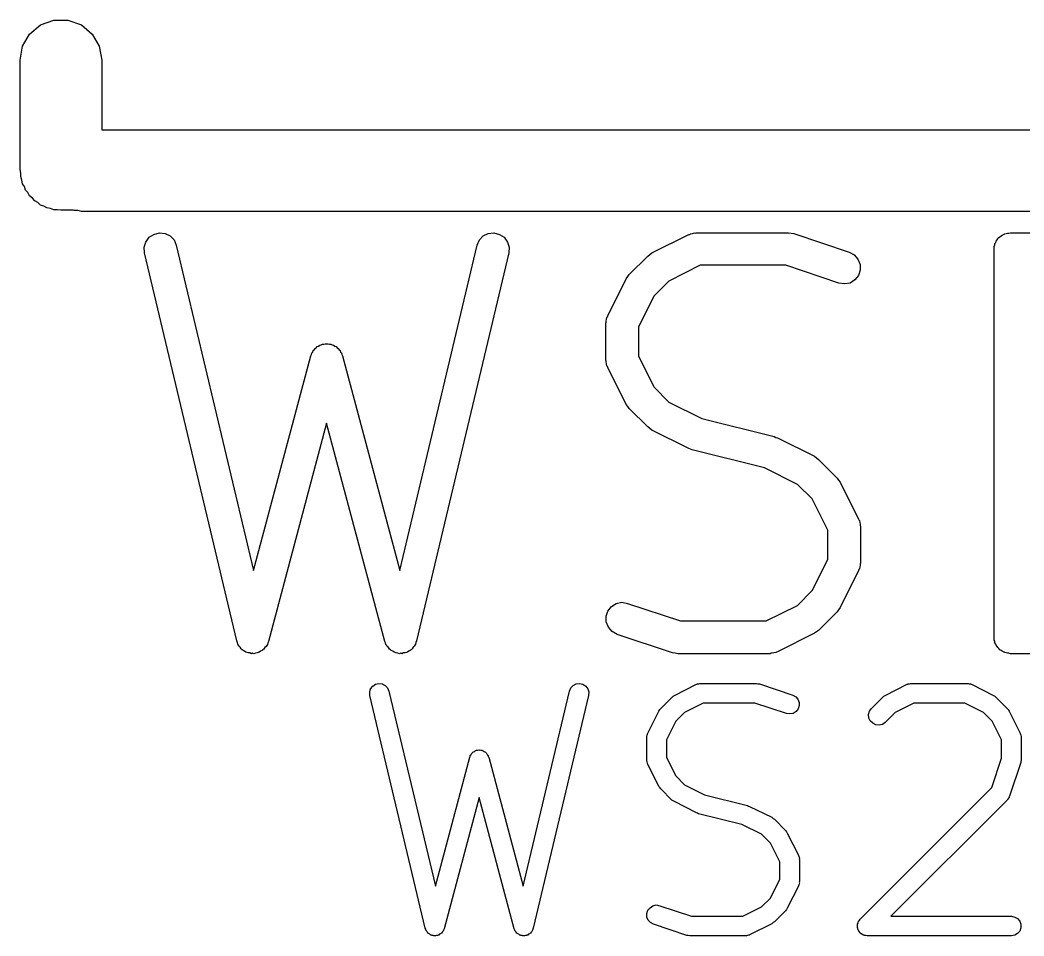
# Model space of a CAD drawing. Extents: x 0 to 102, y -163 to 0.
# Drawn here: x 18.689 to 21.186, y -160.497 to -158.219 of the extents above; entities that cross this region are included whole.
import ezdxf

# ---------------------------------------------------------------- set-up
doc = ezdxf.new("R2010")
doc.units = 0
doc.header["$MEASUREMENT"] = 0
doc.layers.add('BLACK', color=7, linetype='CONTINUOUS')

msp = doc.modelspace()

# ---------------------------------------------------------------- linework, layer by layer
at = {"layer": 'Black'}
for p, q in [((18.7127, -158.254), (18.7397, -158.231)), ((18.7397, -158.231), (18.7728, -158.219)), ((18.7728, -158.219), (18.8081, -158.219)), ((18.8081, -158.219), (18.8413, -158.231)), ((18.8413, -158.231), (18.8683, -158.254)), ((18.695, -158.284), (18.7127, -158.254)), ((18.8683, -158.254), (18.886, -158.284)), ((18.6889, -158.319), (18.695, -158.284)), ((18.886, -158.284), (18.8921, -158.319)), ((18.6889, -158.591), (18.6889, -158.319)), ((18.8921, -158.319), (18.8921, -158.492)), ((18.8921, -158.492), (21.2116, -158.492)), ((18.6904, -158.6), (18.6889, -158.591)), ((18.6904, -158.608), (18.6904, -158.6)), ((18.6935, -158.617), (18.6904, -158.608)), ((18.695, -158.626), (18.6935, -158.617)), ((18.6995, -158.633), (18.695, -158.626)), ((18.7025, -158.642), (18.6995, -158.633)), ((18.7082, -158.648), (18.7025, -158.642)), ((18.7127, -158.656), (18.7082, -158.648)), ((18.7195, -158.662), (18.7127, -158.656)), ((18.7252, -158.669), (18.7195, -158.662)), ((18.7329, -158.673), (18.7252, -158.669)), ((18.7397, -158.679), (18.7329, -158.673)), ((18.748, -158.682), (18.7397, -158.679)), ((18.7557, -158.686), (18.748, -158.682)), ((18.7645, -158.688), (18.7557, -158.686)), ((18.7728, -158.691), (18.7645, -158.688)), ((18.7817, -158.691), (18.7728, -158.691)), ((18.7905, -158.692), (18.7817, -158.691)), ((18.8209, -158.692), (18.7905, -158.692)), ((18.8236, -158.693), (18.8209, -158.692)), ((18.8325, -158.693), (18.8236, -158.693)), ((18.8413, -158.695), (18.8325, -158.693)), ((23.8095, -158.695), (18.8413, -158.695)), ((19.0015, -158.771), (19.01, -158.759)), ((19.01, -158.759), (19.0218, -158.752)), ((19.0218, -158.752), (19.0355, -158.748)), ((19.0355, -158.748), (19.0495, -158.75)), ((19.0495, -158.75), (19.0621, -158.756)), ((19.0621, -158.756), (19.0718, -158.766)), ((19.8313, -158.766), (19.841, -158.756)), ((19.841, -158.756), (19.8536, -158.75)), ((19.8536, -158.75), (19.8676, -158.748)), ((19.8676, -158.748), (19.8813, -158.752)), ((19.8813, -158.752), (19.8931, -158.759)), ((19.8931, -158.759), (19.9015, -158.771)), ((20.2607, -158.798), (20.3526, -158.752)), ((20.3526, -158.752), (20.3548, -158.752)), ((20.3548, -158.752), (20.3569, -158.751)), ((20.3569, -158.751), (20.3616, -158.75)), ((20.3616, -158.75), (20.3661, -158.748)), ((20.3661, -158.748), (20.3685, -158.749)), ((20.3685, -158.749), (20.3708, -158.748)), ((20.3708, -158.748), (20.6006, -158.748)), ((20.6006, -158.748), (20.607, -158.749)), ((20.607, -158.749), (20.6134, -158.75)), ((20.6134, -158.75), (20.7513, -158.796)), ((21.1237, -158.76), (21.126, -158.758)), ((21.126, -158.758), (21.1291, -158.756)), ((21.1291, -158.756), (21.1318, -158.754)), ((21.1318, -158.754), (21.1352, -158.752)), ((21.1352, -158.752), (21.1382, -158.751)), ((21.1382, -158.751), (21.1417, -158.75)), ((21.1417, -158.75), (21.1451, -158.749)), ((21.1451, -158.749), (21.1486, -158.749)), ((21.1486, -158.749), (21.1521, -158.748)), ((21.1521, -158.748), (21.4739, -158.748)), ((18.9975, -158.784), (19.0015, -158.771)), ((18.9984, -158.798), (18.9975, -158.784)), ((19.0718, -158.766), (19.0774, -158.779)), ((19.0774, -158.779), (19.2699, -159.588)), ((19.6332, -159.588), (19.8257, -158.779)), ((19.8257, -158.779), (19.8313, -158.766)), ((19.9015, -158.771), (19.9056, -158.784)), ((19.9056, -158.784), (19.9047, -158.798)), ((21.1121, -158.782), (21.1133, -158.778)), ((21.1121, -158.785), (21.1121, -158.782)), ((21.1133, -158.778), (21.1139, -158.775)), ((21.1139, -158.775), (21.1157, -158.772)), ((21.1157, -158.772), (21.1169, -158.769)), ((21.1169, -158.769), (21.1192, -158.766)), ((21.1192, -158.766), (21.121, -158.763)), ((21.121, -158.763), (21.1237, -158.76)), ((19.2282, -159.763), (18.9984, -158.798)), ((19.9047, -158.798), (19.6749, -159.763)), ((20.2042, -158.852), (20.2501, -158.806)), ((20.2501, -158.806), (20.2554, -158.802)), ((20.2554, -158.802), (20.2607, -158.798)), ((20.7513, -158.796), (20.7637, -158.803)), ((20.7637, -158.803), (20.7731, -158.814)), ((21.1115, -158.789), (21.1121, -158.785)), ((21.1115, -159.754), (21.1115, -158.789)), ((20.3804, -158.829), (20.3029, -158.868)), ((20.594, -158.829), (20.3804, -158.829)), ((20.7256, -158.873), (20.594, -158.829)), ((20.7731, -158.814), (20.7783, -158.827)), ((20.7783, -158.827), (20.7787, -158.841)), ((20.1965, -158.863), (20.2004, -158.857)), ((20.2004, -158.857), (20.2042, -158.852)), ((20.7742, -158.854), (20.7654, -158.865)), ((20.7787, -158.841), (20.7742, -158.854)), ((20.1506, -158.955), (20.1965, -158.863)), ((20.3029, -158.868), (20.2663, -158.905)), ((20.7396, -158.875), (20.7256, -158.873)), ((20.7534, -158.873), (20.7396, -158.875)), ((20.7654, -158.865), (20.7534, -158.873)), ((20.2663, -158.905), (20.2276, -158.982)), ((20.1479, -158.963), (20.1487, -158.959)), ((20.1487, -158.959), (20.1499, -158.957)), ((20.1499, -158.957), (20.1506, -158.955)), ((20.1463, -158.973), (20.1467, -158.97)), ((20.1463, -159.065), (20.1463, -158.973)), ((20.1466, -158.968), (20.1479, -158.963)), ((20.1467, -158.97), (20.1466, -158.968)), ((20.2276, -158.982), (20.2276, -159.055)), ((19.4257, -159.034), (19.4282, -159.031)), ((19.4282, -159.031), (19.4315, -159.03)), ((19.4315, -159.03), (19.4344, -159.028)), ((19.4344, -159.028), (19.4378, -159.027)), ((19.4378, -159.027), (19.441, -159.025)), ((19.441, -159.025), (19.4446, -159.025)), ((19.4446, -159.025), (19.448, -159.024)), ((19.448, -159.024), (19.4515, -159.024)), ((19.4515, -159.024), (19.455, -159.024)), ((19.455, -159.024), (19.4585, -159.025)), ((19.4585, -159.025), (19.4621, -159.025)), ((19.4621, -159.025), (19.4653, -159.027)), ((19.4653, -159.027), (19.4687, -159.028)), ((19.4687, -159.028), (19.4716, -159.03)), ((19.4716, -159.03), (19.4749, -159.031)), ((19.4749, -159.031), (19.4774, -159.034)), ((19.2699, -159.588), (19.4123, -159.054)), ((19.4123, -159.054), (19.4138, -159.051)), ((19.4138, -159.051), (19.4147, -159.047)), ((19.4147, -159.047), (19.4167, -159.045)), ((19.4167, -159.045), (19.4182, -159.041)), ((19.4182, -159.041), (19.4208, -159.039)), ((19.4208, -159.039), (19.4228, -159.036)), ((19.4228, -159.036), (19.4257, -159.034)), ((19.4774, -159.034), (19.4802, -159.036)), ((19.4802, -159.036), (19.4823, -159.039)), ((19.4823, -159.039), (19.4849, -159.041)), ((19.4849, -159.041), (19.4863, -159.045)), ((19.4863, -159.045), (19.4884, -159.047)), ((19.4884, -159.047), (19.4893, -159.051)), ((19.4893, -159.051), (19.4908, -159.054)), ((19.4908, -159.054), (19.6332, -159.588)), ((20.2276, -159.055), (20.2663, -159.132)), ((20.1467, -159.067), (20.1463, -159.065)), ((20.1466, -159.069), (20.1467, -159.067)), ((20.1479, -159.074), (20.1466, -159.069)), ((20.1487, -159.079), (20.1479, -159.074)), ((20.1499, -159.081), (20.1487, -159.079)), ((20.1506, -159.083), (20.1499, -159.081)), ((20.1965, -159.175), (20.1506, -159.083)), ((20.2663, -159.132), (20.3029, -159.169)), ((20.2004, -159.18), (20.1965, -159.175)), ((20.2042, -159.185), (20.2004, -159.18)), ((20.3029, -159.169), (20.385, -159.21)), ((20.2501, -159.231), (20.2042, -159.185)), ((19.4515, -159.222), (19.307, -159.765)), ((19.5961, -159.765), (19.4515, -159.222)), ((20.2554, -159.235), (20.2501, -159.231)), ((20.385, -159.21), (20.5645, -159.255)), ((20.2607, -159.239), (20.2554, -159.235)), ((20.3526, -159.285), (20.2607, -159.239)), ((20.5645, -159.255), (20.5685, -159.257)), ((20.5685, -159.257), (20.5728, -159.258)), ((20.5728, -159.258), (20.6647, -159.304)), ((20.3569, -159.286), (20.3526, -159.285)), ((20.3609, -159.288), (20.3569, -159.286)), ((20.5404, -159.333), (20.3609, -159.288)), ((20.6647, -159.304), (20.67, -159.308)), ((20.67, -159.308), (20.6753, -159.312)), ((20.6225, -159.374), (20.5404, -159.333)), ((20.6753, -159.312), (20.7213, -159.358)), ((20.7213, -159.358), (20.725, -159.363)), ((20.6591, -159.41), (20.6225, -159.374)), ((20.725, -159.363), (20.7289, -159.368)), ((20.7289, -159.368), (20.7748, -159.46)), ((20.6978, -159.488), (20.6591, -159.41)), ((20.7748, -159.46), (20.7755, -159.462)), ((20.7755, -159.462), (20.7767, -159.464)), ((20.7767, -159.464), (20.7775, -159.469)), ((20.7775, -159.469), (20.7788, -159.474)), ((20.7788, -159.474), (20.7787, -159.476)), ((20.7787, -159.476), (20.7791, -159.478)), ((20.7791, -159.478), (20.7791, -159.57)), ((20.6978, -159.561), (20.6978, -159.488)), ((20.6591, -159.638), (20.6978, -159.561)), ((20.7775, -159.579), (20.7767, -159.584)), ((20.7788, -159.575), (20.7775, -159.579)), ((20.7791, -159.57), (20.7787, -159.572)), ((20.7787, -159.572), (20.7788, -159.575)), ((20.7748, -159.588), (20.7289, -159.68)), ((20.7755, -159.586), (20.7748, -159.588)), ((20.7767, -159.584), (20.7755, -159.586)), ((20.6225, -159.675), (20.6591, -159.638)), ((20.1512, -159.689), (20.16, -159.678)), ((20.16, -159.678), (20.172, -159.67)), ((20.172, -159.67), (20.1858, -159.667)), ((20.1858, -159.667), (20.1998, -159.67)), ((20.1998, -159.67), (20.3314, -159.713)), ((20.545, -159.713), (20.6225, -159.675)), ((20.7289, -159.68), (20.725, -159.686)), ((20.1467, -159.702), (20.1512, -159.689)), ((20.1471, -159.716), (20.1467, -159.702)), ((20.7213, -159.691), (20.6753, -159.737)), ((20.725, -159.686), (20.7213, -159.691)), ((20.1523, -159.729), (20.1471, -159.716)), ((20.1617, -159.74), (20.1523, -159.729)), ((20.3314, -159.713), (20.545, -159.713)), ((20.1741, -159.747), (20.1617, -159.74)), ((20.312, -159.793), (20.1741, -159.747)), ((20.6647, -159.744), (20.5728, -159.79)), ((20.67, -159.741), (20.6647, -159.744)), ((20.6753, -159.737), (20.67, -159.741)), ((21.1121, -159.758), (21.1115, -159.754)), ((21.1121, -159.761), (21.1121, -159.758)), ((19.2298, -159.767), (19.2282, -159.763)), ((19.2309, -159.771), (19.2298, -159.767)), ((19.2326, -159.774), (19.2309, -159.771)), ((19.2338, -159.776), (19.2326, -159.774)), ((19.2366, -159.779), (19.2338, -159.776)), ((19.239, -159.783), (19.2366, -159.779)), ((19.2414, -159.785), (19.239, -159.783)), ((19.2981, -159.78), (19.2956, -159.784)), ((19.301, -159.777), (19.2981, -159.78)), ((19.3023, -159.775), (19.301, -159.777)), ((19.304, -159.772), (19.3023, -159.775)), ((19.3052, -159.768), (19.304, -159.772)), ((19.307, -159.765), (19.3052, -159.768)), ((19.5979, -159.768), (19.5961, -159.765)), ((19.5991, -159.772), (19.5979, -159.768)), ((19.6008, -159.775), (19.5991, -159.772)), ((19.6021, -159.777), (19.6008, -159.775)), ((19.605, -159.78), (19.6021, -159.777)), ((19.6075, -159.784), (19.605, -159.78)), ((19.6641, -159.783), (19.6617, -159.785)), ((19.6665, -159.779), (19.6641, -159.783)), ((19.6693, -159.776), (19.6665, -159.779)), ((19.6705, -159.774), (19.6693, -159.776)), ((19.6722, -159.771), (19.6705, -159.774)), ((19.6733, -159.767), (19.6722, -159.771)), ((19.6749, -159.763), (19.6733, -159.767)), ((21.1133, -159.764), (21.1121, -159.761)), ((21.1139, -159.768), (21.1133, -159.764)), ((21.1157, -159.771), (21.1139, -159.768)), ((21.1169, -159.774), (21.1157, -159.771)), ((21.1192, -159.777), (21.1169, -159.774)), ((21.121, -159.78), (21.1192, -159.777)), ((21.1237, -159.782), (21.121, -159.78)), ((21.126, -159.785), (21.1237, -159.782)), ((19.2435, -159.787), (19.2414, -159.785)), ((19.2472, -159.789), (19.2435, -159.787)), ((19.2506, -159.791), (19.2472, -159.789)), ((19.2534, -159.792), (19.2506, -159.791)), ((19.2561, -159.793), (19.2534, -159.792)), ((19.2602, -159.793), (19.2561, -159.793)), ((19.2642, -159.795), (19.2602, -159.793)), ((19.2672, -159.794), (19.2642, -159.795)), ((19.2701, -159.795), (19.2672, -159.794)), ((19.2741, -159.794), (19.2701, -159.795)), ((19.2783, -159.793), (19.2741, -159.794)), ((19.2809, -159.792), (19.2783, -159.793)), ((19.2838, -159.791), (19.2809, -159.792)), ((19.2873, -159.789), (19.2838, -159.791)), ((19.291, -159.787), (19.2873, -159.789)), ((19.2931, -159.785), (19.291, -159.787)), ((19.2956, -159.784), (19.2931, -159.785)), ((19.6099, -159.785), (19.6075, -159.784)), ((19.612, -159.787), (19.6099, -159.785)), ((19.6158, -159.789), (19.612, -159.787)), ((19.6193, -159.791), (19.6158, -159.789)), ((19.6221, -159.792), (19.6193, -159.791)), ((19.6248, -159.793), (19.6221, -159.792)), ((19.6289, -159.794), (19.6248, -159.793)), ((19.633, -159.795), (19.6289, -159.794)), ((19.6359, -159.794), (19.633, -159.795)), ((19.6389, -159.795), (19.6359, -159.794)), ((19.6429, -159.793), (19.6389, -159.795)), ((19.647, -159.793), (19.6429, -159.793)), ((19.6497, -159.792), (19.647, -159.793)), ((19.6525, -159.791), (19.6497, -159.792)), ((19.6559, -159.789), (19.6525, -159.791)), ((19.6596, -159.787), (19.6559, -159.789)), ((19.6617, -159.785), (19.6596, -159.787)), ((20.3184, -159.794), (20.312, -159.793)), ((20.3248, -159.795), (20.3184, -159.794)), ((20.5546, -159.795), (20.3248, -159.795)), ((20.5569, -159.794), (20.5546, -159.795)), ((20.5593, -159.794), (20.5569, -159.794)), ((20.5638, -159.793), (20.5593, -159.794)), ((20.5685, -159.792), (20.5638, -159.793)), ((20.5706, -159.791), (20.5685, -159.792)), ((20.5728, -159.79), (20.5706, -159.791)), ((21.1291, -159.787), (21.126, -159.785)), ((21.1318, -159.789), (21.1291, -159.787)), ((21.1352, -159.79), (21.1318, -159.789)), ((21.1382, -159.792), (21.1352, -159.79)), ((21.1417, -159.793), (21.1382, -159.792)), ((21.1451, -159.794), (21.1417, -159.793)), ((21.1486, -159.794), (21.1451, -159.794)), ((21.1521, -159.795), (21.1486, -159.794)), ((21.5198, -159.795), (21.1521, -159.795)), ((19.5585, -159.89), (19.5609, -159.882)), ((19.5609, -159.882), (19.566, -159.876)), ((19.566, -159.876), (19.573, -159.871)), ((19.573, -159.871), (19.5813, -159.869)), ((19.5813, -159.869), (19.5897, -159.87)), ((19.5897, -159.87), (19.5973, -159.874)), ((19.5973, -159.874), (19.6031, -159.88)), ((19.6031, -159.88), (19.6065, -159.888)), ((20.0554, -159.888), (20.0588, -159.88)), ((20.0588, -159.88), (20.0646, -159.874)), ((20.0646, -159.874), (20.0722, -159.87)), ((20.0722, -159.87), (20.0806, -159.869)), ((20.0806, -159.869), (20.0888, -159.871)), ((20.0888, -159.871), (20.0959, -159.876)), ((20.0959, -159.876), (20.1009, -159.882)), ((20.1009, -159.882), (20.1033, -159.89)), ((20.3164, -159.899), (20.3716, -159.871)), ((20.3716, -159.871), (20.3729, -159.871)), ((20.3729, -159.871), (20.3741, -159.87)), ((20.3741, -159.87), (20.3769, -159.87)), ((20.3769, -159.87), (20.3797, -159.869)), ((20.3797, -159.869), (20.3811, -159.869)), ((20.3811, -159.869), (20.3825, -159.869)), ((20.3825, -159.869), (20.5204, -159.869)), ((20.5204, -159.869), (20.5242, -159.87)), ((20.5242, -159.87), (20.5281, -159.87)), ((20.5281, -159.87), (20.6108, -159.898)), ((20.8404, -159.899), (20.8955, -159.871)), ((20.8955, -159.871), (20.8969, -159.871)), ((20.8969, -159.871), (20.8981, -159.87)), ((20.8981, -159.87), (20.9009, -159.87)), ((20.9009, -159.87), (20.9036, -159.869)), ((20.9036, -159.869), (20.905, -159.869)), ((20.905, -159.869), (20.9064, -159.869)), ((20.9064, -159.869), (21.0443, -159.869)), ((21.0443, -159.869), (21.0457, -159.869)), ((21.0457, -159.869), (21.0471, -159.869)), ((21.0471, -159.869), (21.0498, -159.87)), ((21.0498, -159.87), (21.0527, -159.87)), ((21.0527, -159.87), (21.0539, -159.871)), ((21.0539, -159.871), (21.0552, -159.871)), ((21.0552, -159.871), (21.1104, -159.899)), ((19.559, -159.899), (19.5585, -159.89)), ((19.6969, -160.478), (19.559, -159.899)), ((19.6065, -159.888), (19.722, -160.373)), ((19.9399, -160.373), (20.0554, -159.888)), ((20.1028, -159.899), (19.965, -160.478)), ((20.1033, -159.89), (20.1028, -159.899)), ((20.2825, -159.931), (20.3101, -159.904)), ((20.3101, -159.904), (20.3133, -159.901)), ((20.3133, -159.901), (20.3164, -159.899)), ((20.6108, -159.898), (20.6182, -159.902)), ((20.6182, -159.902), (20.6239, -159.908)), ((20.8065, -159.931), (20.834, -159.904)), ((20.834, -159.904), (20.8372, -159.901)), ((20.8372, -159.901), (20.8404, -159.899)), ((21.1104, -159.899), (21.1135, -159.901)), ((21.1135, -159.901), (21.1167, -159.904)), ((21.1167, -159.904), (21.1443, -159.931)), ((20.2803, -159.934), (20.2825, -159.931)), ((20.3882, -159.918), (20.3418, -159.941)), ((20.5164, -159.918), (20.3882, -159.918)), ((20.5954, -159.944), (20.5164, -159.918)), ((20.6245, -159.932), (20.6193, -159.939)), ((20.6239, -159.908), (20.627, -159.916)), ((20.6272, -159.924), (20.6245, -159.932)), ((20.627, -159.916), (20.6272, -159.924)), ((20.8016, -159.938), (20.8065, -159.931)), ((20.9122, -159.918), (20.8657, -159.941)), ((21.0386, -159.918), (20.9122, -159.918)), ((21.085, -159.941), (21.0386, -159.918)), ((21.1443, -159.931), (21.1465, -159.934)), ((20.2503, -159.993), (20.2779, -159.938)), ((20.2779, -159.938), (20.2803, -159.934)), ((20.3418, -159.941), (20.3198, -159.963)), ((20.6038, -159.945), (20.5954, -159.944)), ((20.612, -159.944), (20.6038, -159.945)), ((20.6193, -159.939), (20.612, -159.944)), ((20.7994, -159.946), (20.8016, -159.938)), ((20.8001, -159.955), (20.7994, -159.946)), ((20.8037, -159.962), (20.8001, -159.955)), ((20.8657, -159.941), (20.8409, -159.966)), ((21.107, -159.963), (21.085, -159.941)), ((21.1465, -159.934), (21.1489, -159.938)), ((21.1489, -159.938), (21.1764, -159.993)), ((20.3198, -159.963), (20.2965, -160.009)), ((20.8097, -159.968), (20.8037, -159.962)), ((20.8174, -159.972), (20.8097, -159.968)), ((20.8258, -159.973), (20.8174, -159.972)), ((20.834, -159.971), (20.8258, -159.973)), ((20.8409, -159.966), (20.834, -159.971)), ((21.1302, -160.009), (21.107, -159.963)), ((20.2478, -160.004), (20.248, -160.002)), ((20.2478, -160.059), (20.2478, -160.004)), ((20.2479, -160.001), (20.2488, -159.998)), ((20.248, -160.002), (20.2479, -160.001)), ((20.2488, -159.998), (20.2492, -159.995)), ((20.2492, -159.995), (20.2499, -159.994)), ((20.2499, -159.994), (20.2503, -159.993)), ((21.1764, -159.993), (21.1768, -159.994)), ((21.1768, -159.994), (21.1775, -159.995)), ((21.1775, -159.995), (21.178, -159.998)), ((21.178, -159.998), (21.1789, -160.001)), ((21.1789, -160.001), (21.1788, -160.002)), ((21.1788, -160.002), (21.179, -160.004)), ((21.179, -160.004), (21.179, -160.059)), ((20.2965, -160.009), (20.2965, -160.053)), ((21.1302, -160.055), (21.1302, -160.009)), ((19.722, -160.373), (19.8074, -160.052)), ((19.8074, -160.052), (19.8083, -160.051)), ((19.8083, -160.051), (19.8088, -160.048)), ((19.8088, -160.048), (19.81, -160.047)), ((19.81, -160.047), (19.8109, -160.045)), ((19.8109, -160.045), (19.8125, -160.043)), ((19.8125, -160.043), (19.8137, -160.042)), ((19.8137, -160.042), (19.8154, -160.04)), ((19.8154, -160.04), (19.8169, -160.039)), ((19.8169, -160.039), (19.8189, -160.038)), ((19.8189, -160.038), (19.8206, -160.037)), ((19.8206, -160.037), (19.8227, -160.036)), ((19.8227, -160.036), (19.8246, -160.035)), ((19.8246, -160.035), (19.8267, -160.035)), ((19.8267, -160.035), (19.8288, -160.034)), ((19.8288, -160.034), (19.8309, -160.035)), ((19.8309, -160.035), (19.833, -160.034)), ((19.833, -160.034), (19.8351, -160.035)), ((19.8351, -160.035), (19.8373, -160.035)), ((19.8373, -160.035), (19.8392, -160.036)), ((19.8392, -160.036), (19.8412, -160.037)), ((19.8412, -160.037), (19.843, -160.038)), ((19.843, -160.038), (19.8449, -160.039)), ((19.8449, -160.039), (19.8464, -160.04)), ((19.8464, -160.04), (19.8481, -160.042)), ((19.8481, -160.042), (19.8494, -160.043)), ((19.8494, -160.043), (19.8509, -160.045)), ((19.8509, -160.045), (19.8518, -160.047)), ((19.8518, -160.047), (19.853, -160.048)), ((19.853, -160.048), (19.8536, -160.051)), ((19.8536, -160.051), (19.8545, -160.052)), ((19.8545, -160.052), (19.9399, -160.373)), ((20.2965, -160.053), (20.3198, -160.099)), ((21.1057, -160.128), (21.1302, -160.055)), ((20.248, -160.06), (20.2478, -160.059)), ((20.2479, -160.062), (20.248, -160.06)), ((20.2488, -160.064), (20.2479, -160.062)), ((20.2492, -160.067), (20.2488, -160.064)), ((20.2499, -160.068), (20.2492, -160.067)), ((20.2503, -160.07), (20.2499, -160.068)), ((20.2779, -160.125), (20.2503, -160.07)), ((21.1778, -160.066), (21.1502, -160.149)), ((21.1783, -160.063), (21.1778, -160.066)), ((21.179, -160.059), (21.1783, -160.063)), ((20.3198, -160.099), (20.3418, -160.121)), ((20.2803, -160.128), (20.2779, -160.125)), ((20.2825, -160.131), (20.2803, -160.128)), ((20.3101, -160.159), (20.2825, -160.131)), ((20.3418, -160.121), (20.391, -160.146)), ((20.7789, -160.455), (21.1057, -160.128)), ((19.8309, -160.153), (19.7442, -160.479)), ((19.9177, -160.479), (19.8309, -160.153)), ((20.391, -160.146), (20.4987, -160.173)), ((21.1462, -160.157), (21.1451, -160.158)), ((21.1475, -160.154), (21.1462, -160.157)), ((21.1491, -160.152), (21.1475, -160.154)), ((21.1495, -160.15), (21.1491, -160.152)), ((21.1502, -160.149), (21.1495, -160.15)), ((20.3133, -160.161), (20.3101, -160.159)), ((20.3164, -160.163), (20.3133, -160.161)), ((20.3716, -160.191), (20.3164, -160.163)), ((20.4987, -160.173), (20.5011, -160.174)), ((20.5011, -160.174), (20.5037, -160.175)), ((20.5037, -160.175), (20.5588, -160.202)), ((21.1443, -160.159), (20.855, -160.448)), ((21.1451, -160.158), (21.1443, -160.159)), ((20.3741, -160.192), (20.3716, -160.191)), ((20.3766, -160.193), (20.3741, -160.192)), ((20.4843, -160.22), (20.3766, -160.193)), ((20.5588, -160.202), (20.562, -160.205)), ((20.562, -160.205), (20.5652, -160.207)), ((20.5652, -160.207), (20.5927, -160.235)), ((20.5335, -160.244), (20.4843, -160.22)), ((20.5555, -160.266), (20.5335, -160.244)), ((20.5927, -160.235), (20.595, -160.238)), ((20.595, -160.238), (20.5973, -160.241)), ((20.5973, -160.241), (20.6249, -160.296)), ((20.5787, -160.313), (20.5555, -160.266)), ((20.6249, -160.296), (20.6253, -160.297)), ((20.6253, -160.297), (20.626, -160.299)), ((20.626, -160.299), (20.6265, -160.301)), ((20.6265, -160.301), (20.6273, -160.304)), ((20.6273, -160.304), (20.6272, -160.306)), ((20.6272, -160.306), (20.6275, -160.307)), ((20.6275, -160.307), (20.6275, -160.362)), ((20.5787, -160.356), (20.5787, -160.313)), ((20.5555, -160.403), (20.5787, -160.356)), ((20.6249, -160.373), (20.5973, -160.428)), ((20.6253, -160.372), (20.6249, -160.373)), ((20.626, -160.37), (20.6253, -160.372)), ((20.6265, -160.368), (20.626, -160.37)), ((20.6273, -160.365), (20.6265, -160.368)), ((20.6275, -160.362), (20.6272, -160.363)), ((20.6272, -160.363), (20.6273, -160.365)), ((20.5335, -160.425), (20.5555, -160.403)), ((20.2507, -160.433), (20.256, -160.427)), ((20.256, -160.427), (20.2632, -160.422)), ((20.2632, -160.422), (20.2715, -160.42)), ((20.2715, -160.42), (20.2799, -160.422)), ((20.2799, -160.422), (20.3588, -160.448)), ((20.487, -160.448), (20.5335, -160.425)), ((20.595, -160.431), (20.5927, -160.435)), ((20.5973, -160.428), (20.595, -160.431)), ((20.248, -160.441), (20.2507, -160.433)), ((20.2483, -160.45), (20.248, -160.441)), ((20.2514, -160.458), (20.2483, -160.45)), ((20.3588, -160.448), (20.487, -160.448)), ((20.5927, -160.435), (20.5652, -160.462)), ((20.7771, -160.458), (20.7789, -160.455)), ((20.855, -160.448), (21.1546, -160.448)), ((21.1546, -160.448), (21.163, -160.45)), ((21.163, -160.45), (21.1703, -160.454)), ((21.1703, -160.454), (21.1757, -160.46)), ((19.6979, -160.48), (19.6969, -160.478)), ((19.6985, -160.483), (19.6979, -160.48)), ((19.7431, -160.481), (19.7424, -160.483)), ((19.7442, -160.479), (19.7431, -160.481)), ((19.9187, -160.481), (19.9177, -160.479)), ((19.9194, -160.483), (19.9187, -160.481)), ((19.964, -160.48), (19.9633, -160.483)), ((19.965, -160.478), (19.964, -160.48)), ((20.257, -160.464), (20.2514, -160.458)), ((20.2644, -160.468), (20.257, -160.464)), ((20.3472, -160.496), (20.2644, -160.468)), ((20.5588, -160.467), (20.5037, -160.494)), ((20.562, -160.464), (20.5588, -160.467)), ((20.5652, -160.462), (20.562, -160.464)), ((20.7718, -160.47), (20.7721, -160.469)), ((20.7721, -160.473), (20.7718, -160.47)), ((20.7721, -160.468), (20.7732, -160.465)), ((20.7721, -160.469), (20.7721, -160.468)), ((20.7721, -160.477), (20.7721, -160.473)), ((20.7725, -160.478), (20.7721, -160.477)), ((20.7726, -160.479), (20.7725, -160.478)), ((20.7739, -160.482), (20.7726, -160.479)), ((20.7732, -160.465), (20.774, -160.462)), ((20.775, -160.485), (20.7739, -160.482)), ((20.774, -160.462), (20.7746, -160.461)), ((20.7746, -160.461), (20.775, -160.46)), ((20.775, -160.46), (20.7771, -160.458)), ((21.1757, -160.46), (21.1786, -160.468)), ((21.1786, -160.477), (21.1757, -160.485)), ((21.1786, -160.468), (21.1786, -160.477)), ((19.6996, -160.484), (19.6985, -160.483)), ((19.7003, -160.486), (19.6996, -160.484)), ((19.702, -160.488), (19.7003, -160.486)), ((19.7034, -160.49), (19.702, -160.488)), ((19.7049, -160.491), (19.7034, -160.49)), ((19.7061, -160.492), (19.7049, -160.491)), ((19.7083, -160.493), (19.7061, -160.492)), ((19.7103, -160.495), (19.7083, -160.493)), ((19.7121, -160.495), (19.7103, -160.495)), ((19.7136, -160.496), (19.7121, -160.495)), ((19.7161, -160.496), (19.7136, -160.496)), ((19.7185, -160.497), (19.7161, -160.496)), ((19.7203, -160.497), (19.7185, -160.497)), ((19.7221, -160.497), (19.7203, -160.497)), ((19.7245, -160.496), (19.7221, -160.497)), ((19.727, -160.496), (19.7245, -160.496)), ((19.7286, -160.495), (19.727, -160.496)), ((19.7303, -160.495), (19.7286, -160.495)), ((19.7324, -160.493), (19.7303, -160.495)), ((19.7346, -160.492), (19.7324, -160.493)), ((19.7359, -160.491), (19.7346, -160.492)), ((19.7374, -160.49), (19.7359, -160.491)), ((19.7389, -160.488), (19.7374, -160.49)), ((19.7406, -160.486), (19.7389, -160.488)), ((19.7414, -160.485), (19.7406, -160.486)), ((19.7424, -160.483), (19.7414, -160.485)), ((19.9205, -160.485), (19.9194, -160.483)), ((19.9212, -160.486), (19.9205, -160.485)), ((19.923, -160.488), (19.9212, -160.486)), ((19.9245, -160.49), (19.923, -160.488)), ((19.926, -160.491), (19.9245, -160.49)), ((19.9272, -160.492), (19.926, -160.491)), ((19.9295, -160.493), (19.9272, -160.492)), ((19.9316, -160.495), (19.9295, -160.493)), ((19.9333, -160.495), (19.9316, -160.495)), ((19.9349, -160.496), (19.9333, -160.495)), ((19.9374, -160.496), (19.9349, -160.496)), ((19.9398, -160.497), (19.9374, -160.496)), ((19.9416, -160.497), (19.9398, -160.497)), ((19.9433, -160.497), (19.9416, -160.497)), ((19.9457, -160.496), (19.9433, -160.497)), ((19.9482, -160.496), (19.9457, -160.496)), ((19.9498, -160.495), (19.9482, -160.496)), ((19.9515, -160.495), (19.9498, -160.495)), ((19.9535, -160.493), (19.9515, -160.495)), ((19.9558, -160.492), (19.9535, -160.493)), ((19.957, -160.491), (19.9558, -160.492)), ((19.9585, -160.49), (19.957, -160.491)), ((19.9599, -160.488), (19.9585, -160.49)), ((19.9616, -160.486), (19.9599, -160.488)), ((19.9623, -160.484), (19.9616, -160.486)), ((19.9633, -160.483), (19.9623, -160.484)), ((20.351, -160.496), (20.3472, -160.496)), ((20.3549, -160.497), (20.351, -160.496)), ((20.4928, -160.497), (20.3549, -160.497)), ((20.4942, -160.497), (20.4928, -160.497)), ((20.4956, -160.497), (20.4942, -160.497)), ((20.4983, -160.496), (20.4956, -160.497)), ((20.5011, -160.495), (20.4983, -160.496)), ((20.5023, -160.495), (20.5011, -160.495)), ((20.5037, -160.494), (20.5023, -160.495)), ((20.7757, -160.485), (20.775, -160.485)), ((20.7762, -160.486), (20.7757, -160.485)), ((20.7784, -160.489), (20.7762, -160.486)), ((20.7805, -160.491), (20.7784, -160.489)), ((20.7814, -160.492), (20.7805, -160.491)), ((20.7821, -160.492), (20.7814, -160.492)), ((20.785, -160.494), (20.7821, -160.492)), ((20.7878, -160.495), (20.785, -160.494)), ((20.7888, -160.496), (20.7878, -160.495)), ((20.7898, -160.496), (20.7888, -160.496)), ((20.793, -160.496), (20.7898, -160.496)), ((20.7961, -160.497), (20.793, -160.496)), ((21.1546, -160.497), (20.7961, -160.497)), ((21.163, -160.495), (21.1546, -160.497)), ((21.1703, -160.491), (21.163, -160.495)), ((21.1757, -160.485), (21.1703, -160.491))]:
    msp.add_line(p, q, dxfattribs=at)

doc.saveas('drawing.dxf')
